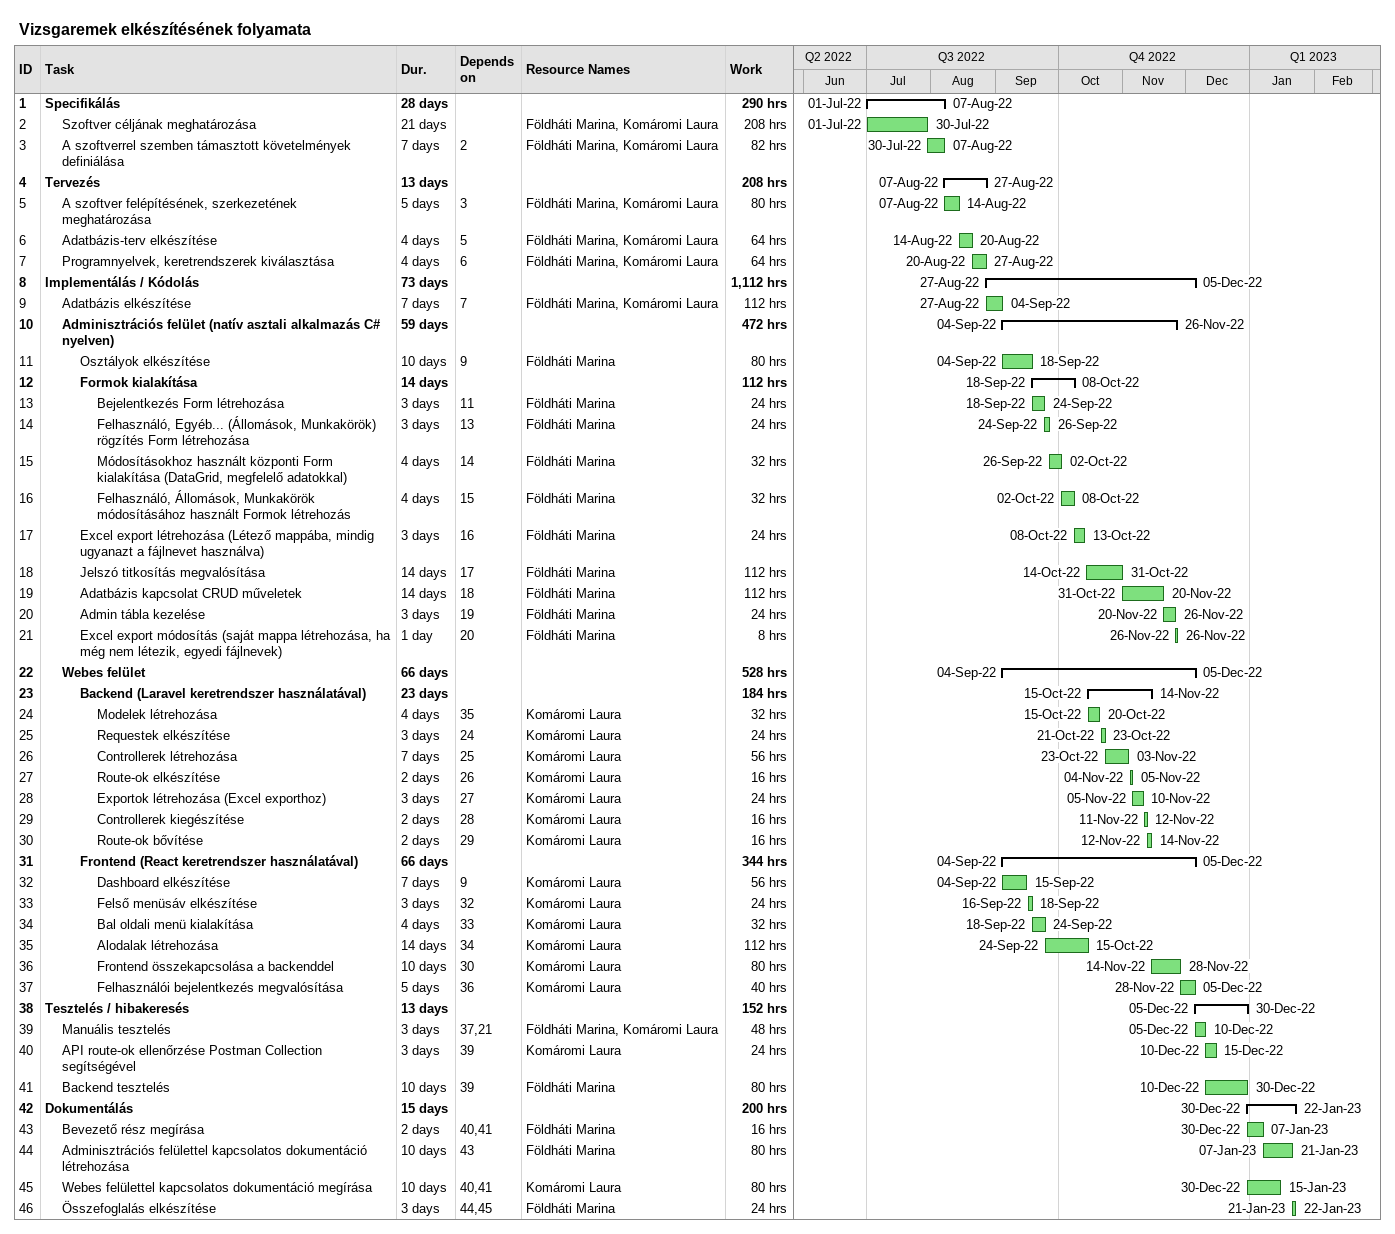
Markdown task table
Vizsgaremek elkészítésének folyamata

| ID | Level | Task | Duration | Start | Finish | Predecessors | Resources | Work (h) |
|---|---|---|---|---|---|---|---|---|
| 1 | 1 | **Specifikálás** | 28d | 2022-07-01 | 2022-08-07 |  |  | 290 |
| 2 | 2 | Szoftver céljának meghatározása | 21d | 2022-07-01 | 2022-07-30 |  | Földháti Marina, Komáromi Laura | 208 |
| 3 | 2 | A szoftverrel szemben támasztott követelmények definiálása | 7d | 2022-07-30 | 2022-08-07 | 2 | Földháti Marina, Komáromi Laura | 82 |
| 4 | 1 | **Tervezés** | 13d | 2022-08-07 | 2022-08-27 |  |  | 208 |
| 5 | 2 | A szoftver felépítésének, szerkezetének meghatározása | 5d | 2022-08-07 | 2022-08-14 | 3 | Földháti Marina, Komáromi Laura | 80 |
| 6 | 2 | Adatbázis-terv elkészítése | 4d | 2022-08-14 | 2022-08-20 | 5 | Földháti Marina, Komáromi Laura | 64 |
| 7 | 2 | Programnyelvek, keretrendszerek kiválasztása | 4d | 2022-08-20 | 2022-08-27 | 6 | Földháti Marina, Komáromi Laura | 64 |
| 8 | 1 | **Implementálás / Kódolás** | 73d | 2022-08-27 | 2022-12-05 |  |  | 1112 |
| 9 | 2 | Adatbázis elkészítése | 7d | 2022-08-27 | 2022-09-04 | 7 | Földháti Marina, Komáromi Laura | 112 |
| 10 | 2 | **Adminisztrációs felület (natív asztali alkalmazás C# nyelven)** | 59d | 2022-09-04 | 2022-11-26 |  |  | 472 |
| 11 | 3 | Osztályok elkészítése | 10d | 2022-09-04 | 2022-09-18 | 9 | Földháti Marina | 80 |
| 12 | 3 | **Formok kialakítása** | 14d | 2022-09-18 | 2022-10-08 |  |  | 112 |
| 13 | 4 | Bejelentkezés Form létrehozása | 3d | 2022-09-18 | 2022-09-24 | 11 | Földháti Marina | 24 |
| 14 | 4 | Felhasználó, Egyéb... (Állomások, Munkakörök) rögzítés Form létrehozása | 3d | 2022-09-24 | 2022-09-26 | 13 | Földháti Marina | 24 |
| 15 | 4 | Módosításokhoz használt központi Form kialakítása (DataGrid, megfelelő adatokkal) | 4d | 2022-09-26 | 2022-10-02 | 14 | Földháti Marina | 32 |
| 16 | 4 | Felhasználó, Állomások, Munkakörök módosításához használt Formok létrehozás | 4d | 2022-10-02 | 2022-10-08 | 15 | Földháti Marina | 32 |
| 17 | 3 | Excel export létrehozása (Létező mappába, mindig ugyanazt a fájlnevet használva) | 3d | 2022-10-08 | 2022-10-13 | 16 | Földháti Marina | 24 |
| 18 | 3 | Jelszó titkosítás megvalósítása | 14d | 2022-10-14 | 2022-10-31 | 17 | Földháti Marina | 112 |
| 19 | 3 | Adatbázis kapcsolat CRUD műveletek | 14d | 2022-10-31 | 2022-11-20 | 18 | Földháti Marina | 112 |
| 20 | 3 | Admin tábla kezelése | 3d | 2022-11-20 | 2022-11-26 | 19 | Földháti Marina | 24 |
| 21 | 3 | Excel export módosítás (saját mappa létrehozása, ha még nem létezik, egyedi fájlnevek) | 1d | 2022-11-26 | 2022-11-26 | 20 | Földháti Marina | 8 |
| 22 | 2 | **Webes felület** | 66d | 2022-09-04 | 2022-12-05 |  |  | 528 |
| 23 | 3 | **Backend (Laravel keretrendszer használatával)** | 23d | 2022-10-15 | 2022-11-14 |  |  | 184 |
| 24 | 4 | Modelek létrehozása | 4d | 2022-10-15 | 2022-10-20 | 35 | Komáromi Laura | 32 |
| 25 | 4 | Requestek elkészítése | 3d | 2022-10-21 | 2022-10-23 | 24 | Komáromi Laura | 24 |
| 26 | 4 | Controllerek létrehozása | 7d | 2022-10-23 | 2022-11-03 | 25 | Komáromi Laura | 56 |
| 27 | 4 | Route-ok elkészítése | 2d | 2022-11-04 | 2022-11-05 | 26 | Komáromi Laura | 16 |
| 28 | 4 | Exportok létrehozása (Excel exporthoz) | 3d | 2022-11-05 | 2022-11-10 | 27 | Komáromi Laura | 24 |
| 29 | 4 | Controllerek kiegészítése | 2d | 2022-11-11 | 2022-11-12 | 28 | Komáromi Laura | 16 |
| 30 | 4 | Route-ok bővítése | 2d | 2022-11-12 | 2022-11-14 | 29 | Komáromi Laura | 16 |
| 31 | 3 | **Frontend (React keretrendszer használatával)** | 66d | 2022-09-04 | 2022-12-05 |  |  | 344 |
| 32 | 4 | Dashboard elkészítése | 7d | 2022-09-04 | 2022-09-15 | 9 | Komáromi Laura | 56 |
| 33 | 4 | Felső menüsáv elkészítése | 3d | 2022-09-16 | 2022-09-18 | 32 | Komáromi Laura | 24 |
| 34 | 4 | Bal oldali menü kialakítása | 4d | 2022-09-18 | 2022-09-24 | 33 | Komáromi Laura | 32 |
| 35 | 4 | Alodalak létrehozása | 14d | 2022-09-24 | 2022-10-15 | 34 | Komáromi Laura | 112 |
| 36 | 4 | Frontend összekapcsolása a backenddel | 10d | 2022-11-14 | 2022-11-28 | 30 | Komáromi Laura | 80 |
| 37 | 4 | Felhasználói bejelentkezés megvalósítása | 5d | 2022-11-28 | 2022-12-05 | 36 | Komáromi Laura | 40 |
| 38 | 1 | **Tesztelés / hibakeresés** | 13d | 2022-12-05 | 2022-12-30 |  |  | 152 |
| 39 | 2 | Manuális tesztelés | 3d | 2022-12-05 | 2022-12-10 | 37, 21 | Földháti Marina, Komáromi Laura | 48 |
| 40 | 2 | API route-ok ellenőrzése Postman Collection segítségével | 3d | 2022-12-10 | 2022-12-15 | 39 | Komáromi Laura | 24 |
| 41 | 2 | Backend tesztelés | 10d | 2022-12-10 | 2022-12-30 | 39 | Földháti Marina | 80 |
| 42 | 1 | **Dokumentálás** | 15d | 2022-12-30 | 2023-01-22 |  |  | 200 |
| 43 | 2 | Bevezető rész megírása | 2d | 2022-12-30 | 2023-01-07 | 40, 41 | Földháti Marina | 16 |
| 44 | 2 | Adminisztrációs felülettel kapcsolatos dokumentáció létrehozása | 10d | 2023-01-07 | 2023-01-21 | 43 | Földháti Marina | 80 |
| 45 | 2 | Webes felülettel kapcsolatos dokumentáció megírása | 10d | 2022-12-30 | 2023-01-15 | 40, 41 | Komáromi Laura | 80 |
| 46 | 2 | Összefoglalás elkészítése | 3d | 2023-01-21 | 2023-01-22 | 44, 45 | Földháti Marina | 24 |
